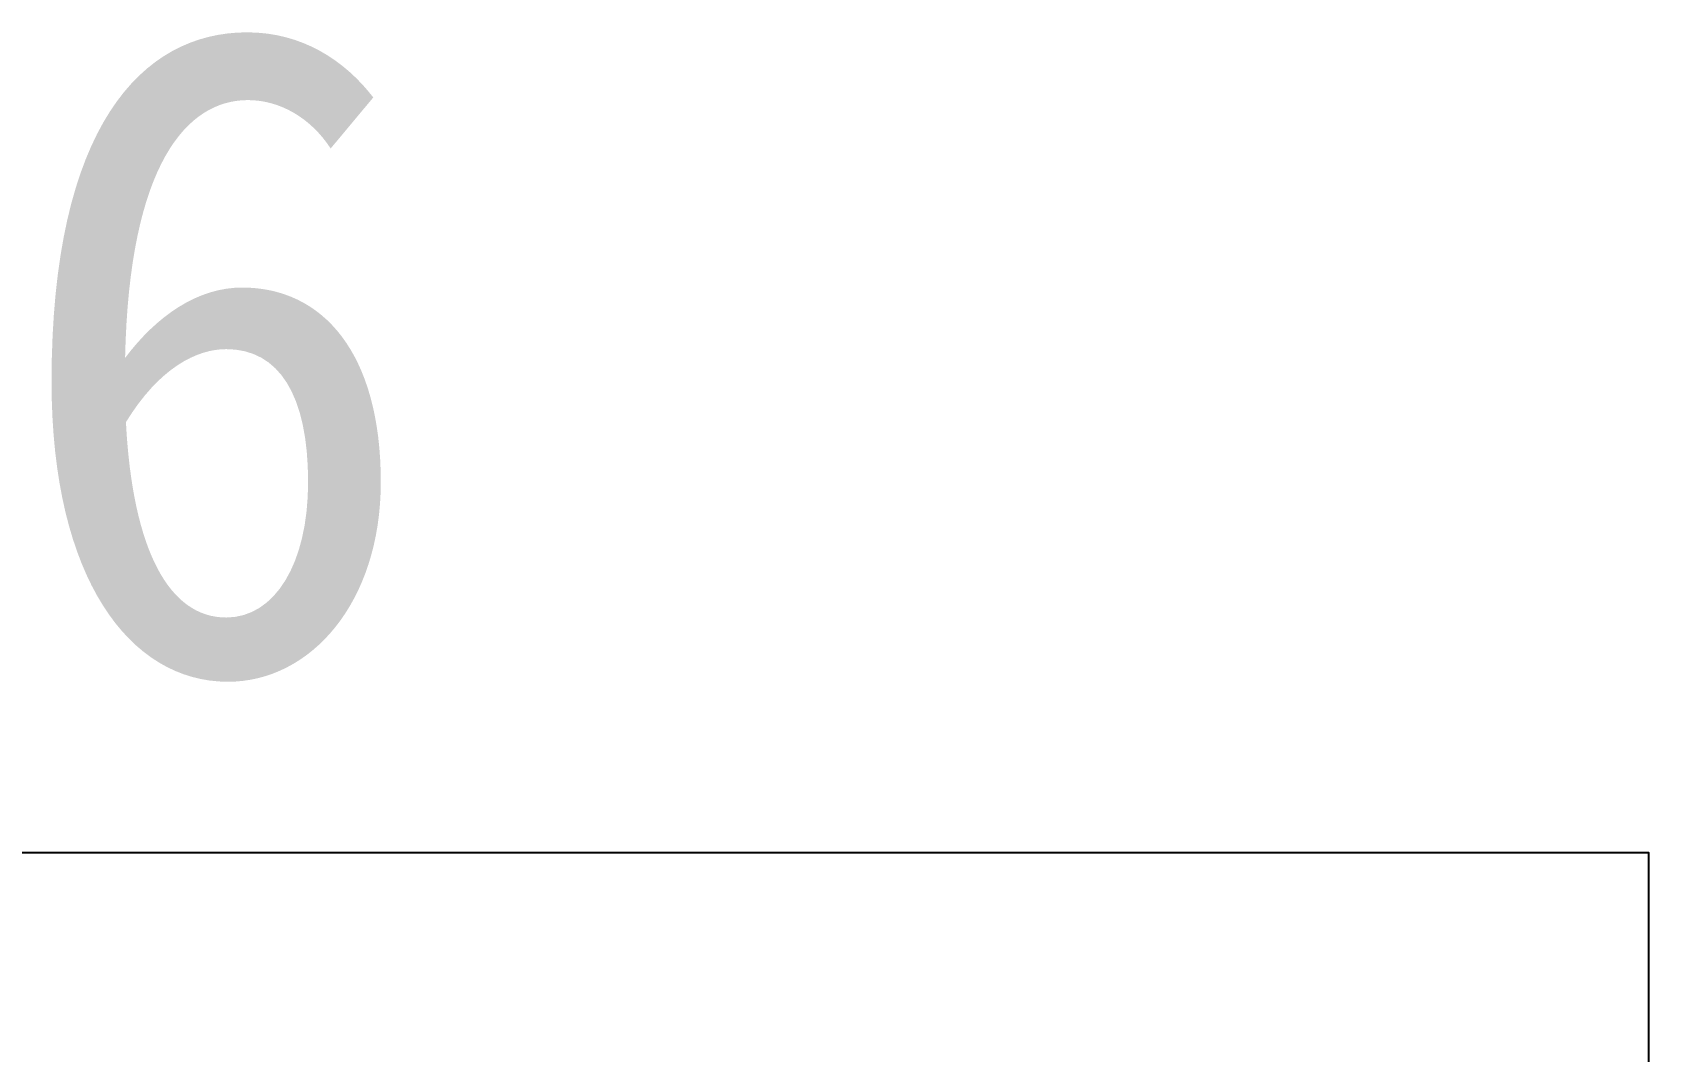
# Model space of a CAD drawing. Header units: millimetres. Extents: x 5990 to 6786, y 1103 to 1809.
# Drawn here: x 6410.9 to 6785.9, y 1572.9 to 1809.3 of the extents above; entities that cross this region are included whole.
import ezdxf
from ezdxf.enums import TextEntityAlignment as Align
from ezdxf.xclip import XClip

# ---------------------------------------------------------------- set-up
doc = ezdxf.new("R2010")
doc.units = ezdxf.units.MM
doc.header["$LTSCALE"] = 10
doc.header["$MEASUREMENT"] = 0
doc.header["$XCLIPFRAME"] = 2
doc.layers.add('TX-PAPR', color=2, linetype='Continuous', plot=False)
doc.layers.add('TZ-BASE', color=253, linetype='Continuous')
doc.styles.get("Standard").update_dxf_attribs({"font": 'GulimChe.ttf'})

# ---------------------------------------------------------------- blocks, each defined once
blk = doc.blocks.new('JD-FJFJ6DGDH3')
at = {"layer": 'TZ-BASE'}
for p, q in [((367.98, -175), (413.09, 176.05)), ((468.8, -175), (513.86, 175.7)), ((569.62, -175), (614.64, 175.35)), ((532.16, 74.84, 157), (537.43, 91.45, 157))]:
    blk.add_line(p, q, dxfattribs=at)

msp = doc.modelspace()

# ---------------------------------------------------------------- linework, layer by layer
at = {"layer": 'TX-PAPR'}
msp.add_lwpolyline([(5989.89, 1103.05), (6785.89, 1103.05), (6785.89, 1619.05), (5989.89, 1619.05)], close=True, dxfattribs=at)

# ---------------------------------------------------------------- block references
at = {"layer": 'TZ-BASE'}
ref = msp.add_blockref('JD-FJFJ6DGDH3', (6075.38, 1482.48), dxfattribs=at)
XClip(ref).set_block_clipping_path([(0.0000015855, 75), (700.000001584, 74.9999852018), (699.999998416, -75.0000147982), (-0.0000015839, -75)])

# ---------------------------------------------------------------- texts
at = {"layer": 'TX-PAPR'}
msp.add_text('46', height=150, dxfattribs=at).set_placement((6404.68, 1736.18), align=Align.MIDDLE_CENTER)

doc.saveas('drawing.dxf')
